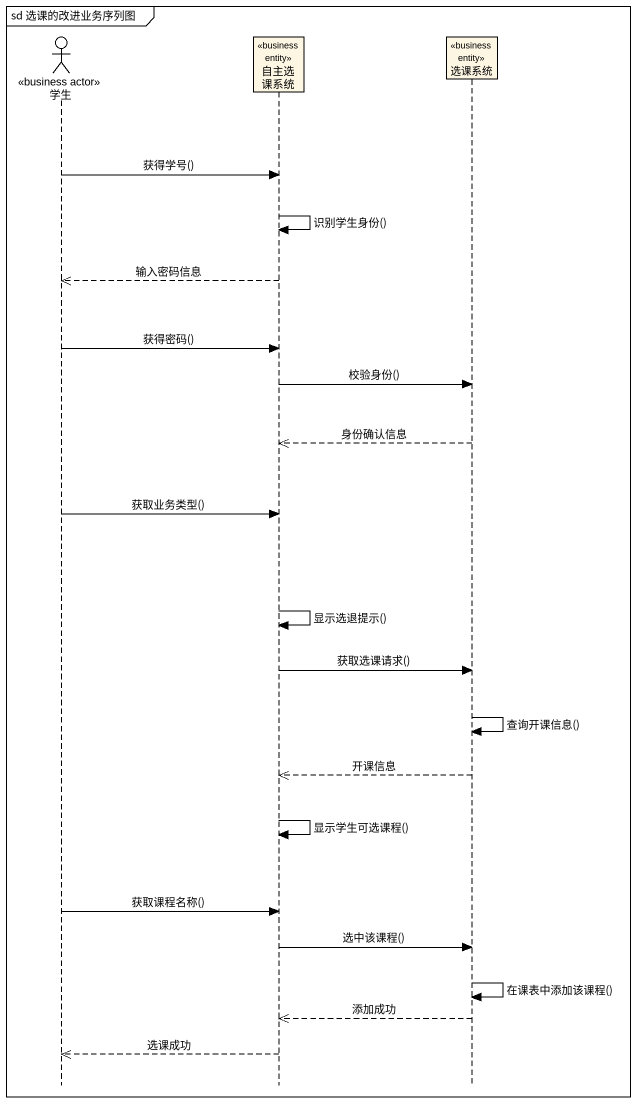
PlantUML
@startuml
mainframe sd 选课的改进业务序列图
hide footbox
actor 学生 <<business actor>>
participant 自主选课系统 <<business entity>>
participant 选课系统 <<business entity>>

学生 -> 自主选课系统 : 获得学号()
自主选课系统 -> 自主选课系统 : 识别学生身份()
自主选课系统 -->> 学生 : 输入密码信息
学生 -> 自主选课系统 : 获得密码()
自主选课系统 -> 选课系统 : 校验身份()
选课系统 -->> 自主选课系统 : 身份确认信息
学生 -> 自主选课系统 : 获取业务类型()
自主选课系统 -> 自主选课系统 : 显示选退提示()
自主选课系统 -> 选课系统 : 获取选课请求()
选课系统 -> 选课系统 : 查询开课信息()
选课系统 -->> 自主选课系统 : 开课信息
自主选课系统 -> 自主选课系统 : 显示学生可选课程()
学生 -> 自主选课系统 : 获取课程名称()
自主选课系统 -> 选课系统 : 选中该课程()
选课系统 -> 选课系统 : 在课表中添加该课程()
选课系统 -->> 自主选课系统 : 添加成功
自主选课系统 -->> 学生 : 选课成功
@enduml
